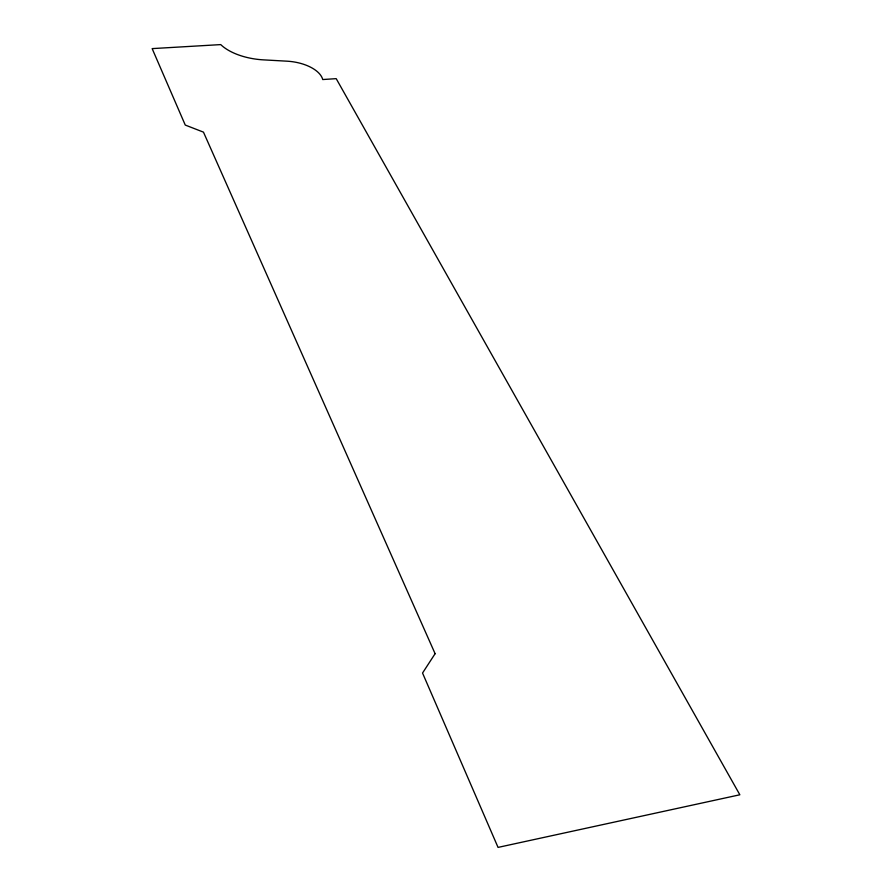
<?xml version="1.0" encoding="UTF-8"?>
<svg xmlns="http://www.w3.org/2000/svg" width="892" height="892" viewBox="0 0 892 892"><rect width="100%" height="100%" fill="white"/><g stroke="black" fill="none" stroke-linecap="round" stroke-linejoin="round"><path stroke-width="1.34" d="M435.106 653.691L422.54 673.036L498.048 847.4L739.847 794.783L336.206 78.652L322.737 79.544A34.309 17.74 6.6 0 0 287.023 61.18L263.396 59.864A46.551 23.237 6.2 0 1 220.737 44.6L152.153 48.614L185.257 125.058L203.465 132.139L435.106 653.691"/></g></svg>
